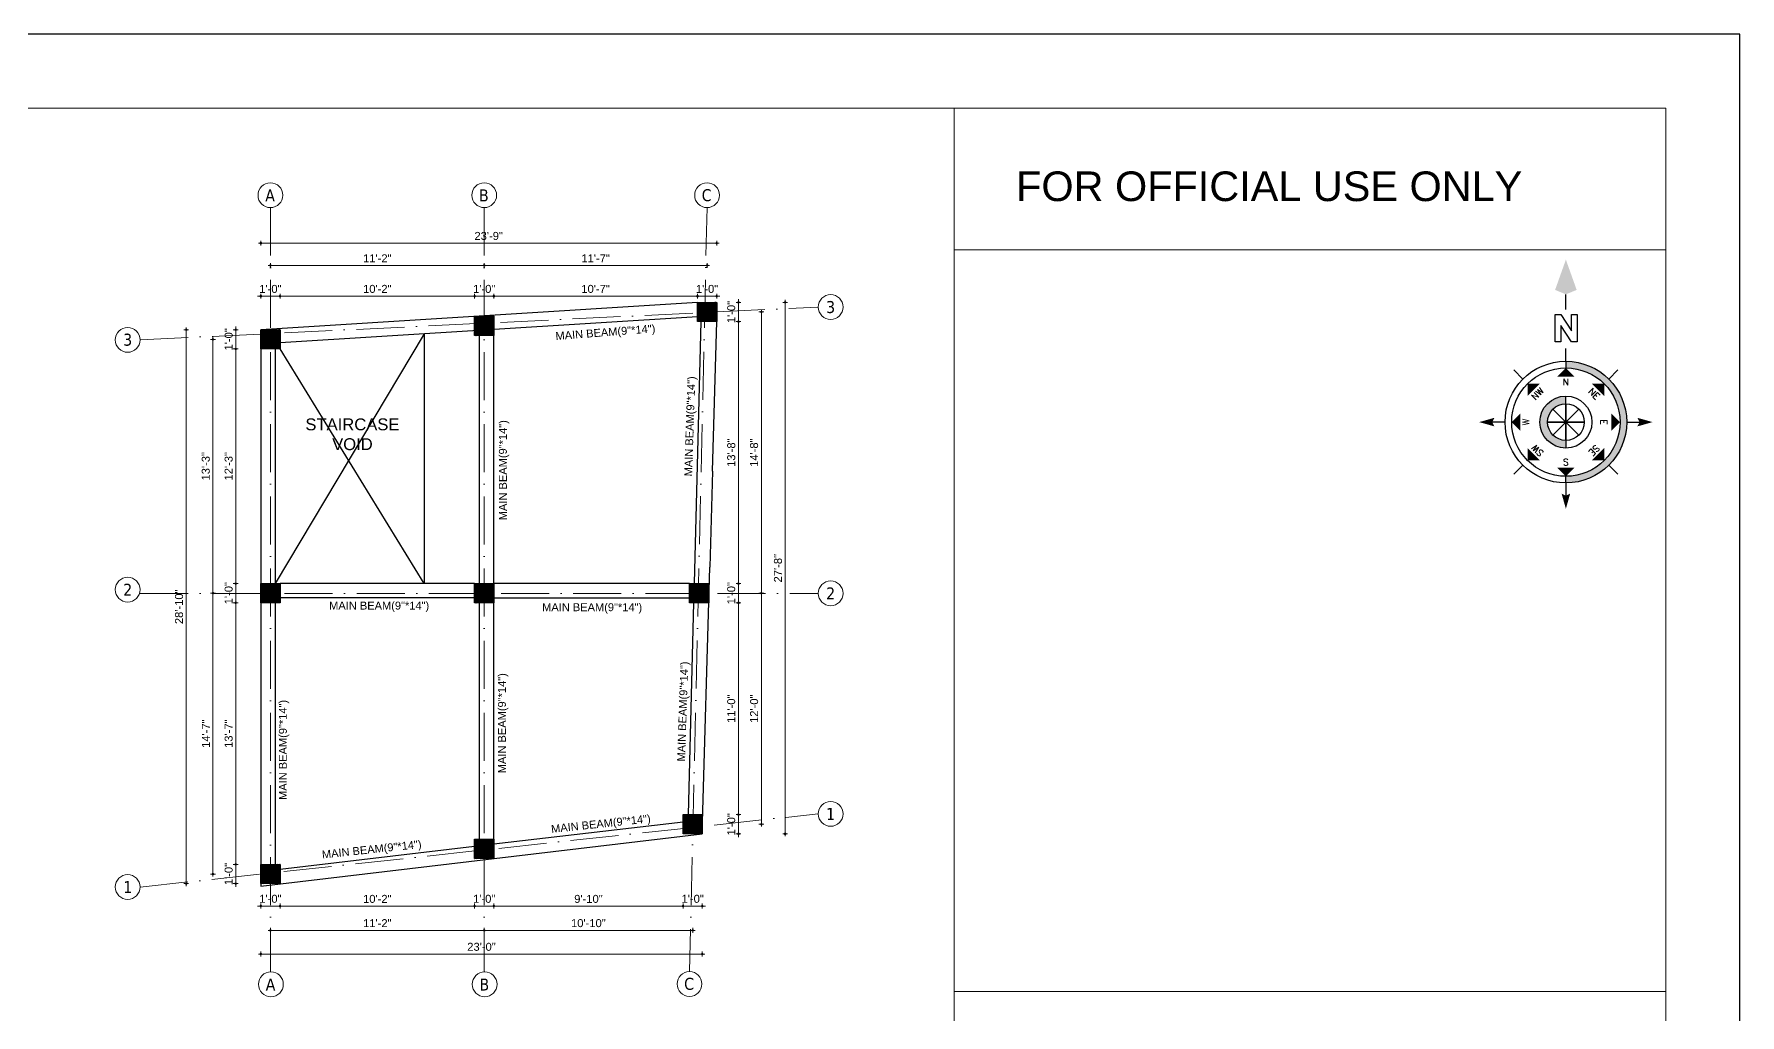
# Model space of a CAD drawing. Header units: inches. Extents: x 10143 to 23587, y -150 to 2442.
# Drawn here: x 12254 to 13320, y 1485 to 2098 of the extents above; entities that cross this region are included whole.
import ezdxf
from ezdxf.enums import TextEntityAlignment as Align

# ---------------------------------------------------------------- set-up
doc = ezdxf.new("R2010")
doc.units = ezdxf.units.IN
doc.header["$LTSCALE"] = 0.5
doc.header["$MEASUREMENT"] = 0
doc.header["$PDMODE"] = 66
doc.linetypes.add('ACAD_ISO10W100', pattern=[18, 12, -3, 0, -3])
for name, color, linetype, lineweight in [('0.13', 2, 'Continuous', 13), ('ELE1', 3, 'Continuous', 9), ('hatch', 9, 'Continuous', 0), ('TEXT', 220, 'Continuous', 9), ('Toilet', 7, 'Continuous', 25)]:
    doc.layers.add(name, color=color, linetype=linetype, lineweight=lineweight)
doc.styles.add('DIM', font='tahoma.ttf')
doc.styles.add('Romans', font='romans.shx')
doc.styles.get("Standard").update_dxf_attribs({"font": 'arial.ttf'})
doc.dimstyles.new('S8', dxfattribs={"dimtxt": 5, "dimasz": 1, "dimexe": 6, "dimexo": 18, "dimgap": 1.9375, "dimtad": 1, "dimdec": 0, "dimzin": 3, "dimdsep": 46, "dimlunit": 4, "dimtxsty": 'Standard', "dimblk": 'dot 2', "dimcen": 12, "dimse1": 1, "dimse2": 1, "dimclrd": 1, "dimclre": 1, "dimclrt": 256, "dimadec": 0, "dimazin": 0, "dimtfac": 0.75, "dimtdec": 0, "dimtix": 1, "dimtmove": 1, "dimatfit": 3, "dimldrblk": 'DOT', "dimfxl": 1, "dimtolj": 1, "dimtzin": 0, "dimlwd": 9, "dimlwe": 9, "dimarcsym": 0})
pattern_1 = [(135, (12654.73032, -1819.48267), (-0.0883883476, -0.0883883476), [])]

# ---------------------------------------------------------------- blocks, each defined once
blk = doc.blocks.new('dot1')
at = {"layer": 'hatch'}
h = blk.add_hatch(color=256, dxfattribs=at)
edge = h.paths.add_edge_path()
edge.add_arc((0, 0), 1, 0, 360)
for p, q in [((3, 0), (-3, 0)), ((0, 3), (0, -3))]:
    blk.add_line(p, q, dxfattribs=at)
blk.add_circle((0, 0), 1, dxfattribs=at)
blk = doc.blocks.new('dot 2')
at = {"layer": 'hatch', "xscale": 0.5, "yscale": 0.5, "zscale": 0.5}
blk.add_blockref('dot1', (0, 0), dxfattribs=at)
blk = doc.blocks.new('*D1094')
at = {"layer": 'Defpoints', "color": 0, "transparency": 16777216}
for p in [(12407.9, 1933.8), (12395.9, 1912.8), (12407.9, 1912.8)]:
    blk.add_point(p, dxfattribs=at)
at = {"layer": 'Toilet', "color": 1, "lineweight": 9, "transparency": 16777216}
for p, q in [((12394.9, 1933.8), (12393.9, 1933.8)), ((12395.9, 1933.8), (12407.9, 1933.8)), ((12408.9, 1933.8), (12409.9, 1933.8))]:
    blk.add_line(p, q, dxfattribs=at)
blk.add_blockref('dot 2', (12395.9, 1933.8), dxfattribs=at)
at = {"layer": 'Toilet', "color": 1, "lineweight": 9, "transparency": 16777216, "rotation": 180}
blk.add_blockref('dot 2', (12407.9, 1933.8), dxfattribs=at)
at = {"layer": 'Toilet', "transparency": 16777216, "insert": (12401.9, 1938.3), "char_height": 5, "attachment_point": 5}
blk.add_mtext('\\A1;1\'-0"', dxfattribs=at)
blk = doc.blocks.new('_Dot')
at = {"color": 0, "linetype": 'ByBlock', "lineweight": -2}
blk.add_line((-0.5, 0), (-1, 0), dxfattribs=at)
at = {"color": 0, "linetype": 'ByBlock', "const_width": 0.5}
blk.add_lwpolyline([(-0.25, 0, 1), (0.25, 0, 1)], format="xyb", close=True, dxfattribs=at)
blk = doc.blocks.new('*D1095')
at = {"layer": 'Defpoints', "color": 0, "transparency": 16777216}
for p in [(12529.5, 1933.8), (12529.5, 1921.2), (12407.9, 1912.8)]:
    blk.add_point(p, dxfattribs=at)
at = {"layer": 'Toilet', "color": 1, "lineweight": 9, "transparency": 16777216}
blk.add_line((12408.9, 1933.8), (12528.5, 1933.8), dxfattribs=at)
at = {"layer": 'Toilet', "color": 1, "lineweight": 9, "transparency": 16777216, "rotation": 180}
blk.add_blockref('dot 2', (12407.9, 1933.8), dxfattribs=at)
at = {"layer": 'Toilet', "color": 1, "lineweight": 9, "transparency": 16777216}
blk.add_blockref('dot 2', (12529.5, 1933.8), dxfattribs=at)
at = {"layer": 'Toilet', "transparency": 16777216, "insert": (12468.7, 1938.3), "char_height": 5, "attachment_point": 5}
blk.add_mtext('\\A1;10\'-2"', dxfattribs=at)
blk = doc.blocks.new('*D1096')
at = {"layer": 'Defpoints', "color": 0, "transparency": 16777216}
for p in [(12541.5, 1933.8), (12529.5, 1921.2), (12541.5, 1921.2)]:
    blk.add_point(p, dxfattribs=at)
at = {"layer": 'Toilet', "color": 1, "lineweight": 9, "transparency": 16777216}
for p, q in [((12528.5, 1933.8), (12527.5, 1933.8)), ((12529.5, 1933.8), (12541.5, 1933.8)), ((12542.5, 1933.8), (12543.5, 1933.8))]:
    blk.add_line(p, q, dxfattribs=at)
blk.add_blockref('dot 2', (12529.5, 1933.8), dxfattribs=at)
at = {"layer": 'Toilet', "color": 1, "lineweight": 9, "transparency": 16777216, "rotation": 180}
blk.add_blockref('dot 2', (12541.5, 1933.8), dxfattribs=at)
at = {"layer": 'Toilet', "transparency": 16777216, "insert": (12535.5, 1938.3), "char_height": 5, "attachment_point": 5}
blk.add_mtext('\\A1;1\'-0"', dxfattribs=at)
blk = doc.blocks.new('*D1097')
at = {"layer": 'Defpoints', "color": 0, "transparency": 16777216}
for p in [(12668.8, 1933.8), (12668.8, 1929.9), (12541.5, 1921.2)]:
    blk.add_point(p, dxfattribs=at)
at = {"layer": 'Toilet', "color": 1, "lineweight": 9, "transparency": 16777216}
blk.add_line((12542.5, 1933.8), (12667.8, 1933.8), dxfattribs=at)
at = {"layer": 'Toilet', "color": 1, "lineweight": 9, "transparency": 16777216, "rotation": 180}
blk.add_blockref('dot 2', (12541.5, 1933.8), dxfattribs=at)
at = {"layer": 'Toilet', "color": 1, "lineweight": 9, "transparency": 16777216}
blk.add_blockref('dot 2', (12668.8, 1933.8), dxfattribs=at)
at = {"layer": 'Toilet', "transparency": 16777216, "insert": (12605.1, 1938.3), "char_height": 5, "attachment_point": 5}
blk.add_mtext('\\A1;10\'-7"', dxfattribs=at)
blk = doc.blocks.new('*D1098')
at = {"layer": 'Defpoints', "color": 0, "transparency": 16777216}
for p in [(12668.8, 1929.9), (12680.8, 1933.8), (12680.8, 1929.9)]:
    blk.add_point(p, dxfattribs=at)
at = {"layer": 'Toilet', "color": 1, "lineweight": 9, "transparency": 16777216}
for p, q in [((12667.8, 1933.8), (12666.8, 1933.8)), ((12668.8, 1933.8), (12680.8, 1933.8)), ((12681.8, 1933.8), (12682.8, 1933.8))]:
    blk.add_line(p, q, dxfattribs=at)
blk.add_blockref('dot 2', (12668.8, 1933.8), dxfattribs=at)
at = {"layer": 'Toilet', "color": 1, "lineweight": 9, "transparency": 16777216, "rotation": 180}
blk.add_blockref('dot 2', (12680.8, 1933.8), dxfattribs=at)
at = {"layer": 'Toilet', "transparency": 16777216, "insert": (12674.8, 1938.3), "char_height": 5, "attachment_point": 5}
blk.add_mtext('\\A1;1\'-0"', dxfattribs=at)
blk = doc.blocks.new('*D1090')
at = {"layer": 'Defpoints', "color": 0, "transparency": 16777216}
for p in [(12680.8, 1966.9), (12680.8, 1929.9), (12395.9, 1912.8)]:
    blk.add_point(p, dxfattribs=at)
at = {"layer": 'Toilet', "color": 1, "lineweight": 9, "transparency": 16777216}
blk.add_line((12396.9, 1966.9), (12679.8, 1966.9), dxfattribs=at)
at = {"layer": 'Toilet', "color": 1, "lineweight": 9, "transparency": 16777216, "rotation": 180}
blk.add_blockref('dot 2', (12395.9, 1966.9), dxfattribs=at)
at = {"layer": 'Toilet', "color": 1, "lineweight": 9, "transparency": 16777216}
blk.add_blockref('dot 2', (12680.8, 1966.9), dxfattribs=at)
at = {"layer": 'Toilet', "transparency": 16777216, "insert": (12538.3, 1971.4), "char_height": 5, "attachment_point": 5}
blk.add_mtext('\\A1;23\'-9"', dxfattribs=at)
blk = doc.blocks.new('*D1101')
at = {"layer": 'Defpoints', "color": 0, "transparency": 16777216}
for p in [(12395.9, 1566.7), (12407.9, 1566.7), (12407.9, 1552.7)]:
    blk.add_point(p, dxfattribs=at)
at = {"layer": 'Toilet', "color": 1, "lineweight": 9, "transparency": 16777216}
for p, q in [((12394.9, 1552.7), (12393.9, 1552.7)), ((12395.9, 1552.7), (12407.9, 1552.7)), ((12408.9, 1552.7), (12409.9, 1552.7))]:
    blk.add_line(p, q, dxfattribs=at)
blk.add_blockref('dot 2', (12395.9, 1552.7), dxfattribs=at)
at = {"layer": 'Toilet', "color": 1, "lineweight": 9, "transparency": 16777216, "rotation": 180}
blk.add_blockref('dot 2', (12407.9, 1552.7), dxfattribs=at)
at = {"layer": 'Toilet', "transparency": 16777216, "insert": (12401.9, 1557.2), "char_height": 5, "attachment_point": 5}
blk.add_mtext('\\A1;1\'-0"', dxfattribs=at)
blk = doc.blocks.new('*D1103')
at = {"layer": 'Defpoints', "color": 0, "transparency": 16777216}
for p in [(12529.5, 1582.4), (12541.5, 1582.4), (12541.5, 1552.7)]:
    blk.add_point(p, dxfattribs=at)
at = {"layer": 'Toilet', "color": 1, "lineweight": 9, "transparency": 16777216}
for p, q in [((12528.5, 1552.7), (12527.5, 1552.7)), ((12529.5, 1552.7), (12541.5, 1552.7)), ((12542.5, 1552.7), (12543.5, 1552.7))]:
    blk.add_line(p, q, dxfattribs=at)
blk.add_blockref('dot 2', (12529.5, 1552.7), dxfattribs=at)
at = {"layer": 'Toilet', "color": 1, "lineweight": 9, "transparency": 16777216, "rotation": 180}
blk.add_blockref('dot 2', (12541.5, 1552.7), dxfattribs=at)
at = {"layer": 'Toilet', "transparency": 16777216, "insert": (12535.5, 1557.2), "char_height": 5, "attachment_point": 5}
blk.add_mtext('\\A1;1\'-0"', dxfattribs=at)
blk = doc.blocks.new('*D1105')
at = {"layer": 'Defpoints', "color": 0, "transparency": 16777216}
for p in [(12659.8, 1597.8), (12671.8, 1597.8), (12671.8, 1552.7)]:
    blk.add_point(p, dxfattribs=at)
at = {"layer": 'Toilet', "color": 1, "lineweight": 9, "transparency": 16777216}
for p, q in [((12658.8, 1552.7), (12657.8, 1552.7)), ((12659.8, 1552.7), (12671.8, 1552.7)), ((12672.8, 1552.7), (12673.8, 1552.7))]:
    blk.add_line(p, q, dxfattribs=at)
blk.add_blockref('dot 2', (12659.8, 1552.7), dxfattribs=at)
at = {"layer": 'Toilet', "color": 1, "lineweight": 9, "transparency": 16777216, "rotation": 180}
blk.add_blockref('dot 2', (12671.8, 1552.7), dxfattribs=at)
at = {"layer": 'Toilet', "transparency": 16777216, "insert": (12665.8, 1557.2), "char_height": 5, "attachment_point": 5}
blk.add_mtext('\\A1;1\'-0"', dxfattribs=at)
blk = doc.blocks.new('*D1106')
at = {"layer": 'Defpoints', "color": 0, "transparency": 16777216}
for p in [(12535.5, 1582.4), (12401.9, 1566.7), (12535.5, 1537.5)]:
    blk.add_point(p, dxfattribs=at)
at = {"layer": 'Toilet', "color": 1, "lineweight": 9, "transparency": 16777216}
blk.add_line((12402.9, 1537.5), (12534.5, 1537.5), dxfattribs=at)
at = {"layer": 'Toilet', "color": 1, "lineweight": 9, "transparency": 16777216, "rotation": 180}
blk.add_blockref('dot 2', (12401.9, 1537.5), dxfattribs=at)
at = {"layer": 'Toilet', "color": 1, "lineweight": 9, "transparency": 16777216}
blk.add_blockref('dot 2', (12535.5, 1537.5), dxfattribs=at)
at = {"layer": 'Toilet', "transparency": 16777216, "insert": (12468.7, 1542), "char_height": 5, "attachment_point": 5}
blk.add_mtext('\\A1;11\'-2"', dxfattribs=at)
blk = doc.blocks.new('*D1107')
at = {"layer": 'Defpoints', "color": 0, "transparency": 16777216}
for p in [(12665.8, 1597.8), (12535.5, 1582.4), (12665.8, 1537.5)]:
    blk.add_point(p, dxfattribs=at)
at = {"layer": 'Toilet', "color": 1, "lineweight": 9, "transparency": 16777216}
blk.add_line((12536.5, 1537.5), (12664.8, 1537.5), dxfattribs=at)
at = {"layer": 'Toilet', "color": 1, "lineweight": 9, "transparency": 16777216, "rotation": 180}
blk.add_blockref('dot 2', (12535.5, 1537.5), dxfattribs=at)
at = {"layer": 'Toilet', "color": 1, "lineweight": 9, "transparency": 16777216}
blk.add_blockref('dot 2', (12665.8, 1537.5), dxfattribs=at)
at = {"layer": 'Toilet', "transparency": 16777216, "insert": (12600.6, 1542), "char_height": 5, "attachment_point": 5}
blk.add_mtext('\\A1;10\'-10"', dxfattribs=at)
blk = doc.blocks.new('*D1091')
at = {"layer": 'Defpoints', "color": 0, "transparency": 16777216}
for p in [(12671.8, 1597.8), (12395.9, 1566.7), (12671.8, 1522.7)]:
    blk.add_point(p, dxfattribs=at)
at = {"layer": 'Toilet', "color": 1, "lineweight": 9, "transparency": 16777216}
blk.add_line((12396.9, 1522.7), (12670.8, 1522.7), dxfattribs=at)
at = {"layer": 'Toilet', "color": 1, "lineweight": 9, "transparency": 16777216, "rotation": 180}
blk.add_blockref('dot 2', (12395.9, 1522.7), dxfattribs=at)
at = {"layer": 'Toilet', "color": 1, "lineweight": 9, "transparency": 16777216}
blk.add_blockref('dot 2', (12671.8, 1522.7), dxfattribs=at)
at = {"layer": 'Toilet', "transparency": 16777216, "insert": (12533.8, 1527.2), "char_height": 5, "attachment_point": 5}
blk.add_mtext('\\A1;23\'-0"', dxfattribs=at)
blk = doc.blocks.new('*D1108')
at = {"layer": 'Defpoints', "color": 0, "transparency": 16777216}
for p in [(12671.8, 1609.8), (12694.4, 1609.8), (12671.8, 1597.8)]:
    blk.add_point(p, dxfattribs=at)
at = {"layer": 'Toilet', "color": 1, "lineweight": 9, "transparency": 16777216}
for p, q in [((12694.4, 1610.8), (12694.4, 1611.8)), ((12694.4, 1597.8), (12694.4, 1609.8)), ((12694.4, 1596.8), (12694.4, 1595.8))]:
    blk.add_line(p, q, dxfattribs=at)
for p, rotation in [((12694.4, 1609.8), 270), ((12694.4, 1597.8), 90)]:
    blk.add_blockref('dot 2', p, dxfattribs=dict(at, rotation=rotation))
at = {"layer": 'Toilet', "transparency": 16777216, "insert": (12689.9, 1603.8), "char_height": 5, "attachment_point": 5, "rotation": 90}
blk.add_mtext('\\A1;1\'-0"', dxfattribs=at)
blk = doc.blocks.new('*D1109')
at = {"layer": 'Defpoints', "color": 0, "transparency": 16777216}
for p in [(12675.8, 1742.2), (12694.4, 1742.2), (12671.8, 1609.8)]:
    blk.add_point(p, dxfattribs=at)
at = {"layer": 'Toilet', "color": 1, "lineweight": 9, "transparency": 16777216}
blk.add_line((12694.4, 1610.8), (12694.4, 1741.2), dxfattribs=at)
for p, rotation in [((12694.4, 1742.2), 90), ((12694.4, 1609.8), 270)]:
    blk.add_blockref('dot 2', p, dxfattribs=dict(at, rotation=rotation))
at = {"layer": 'Toilet', "transparency": 16777216, "insert": (12689.9, 1676), "char_height": 5, "attachment_point": 5, "rotation": 90}
blk.add_mtext('\\A1;11\'-0"', dxfattribs=at)
blk = doc.blocks.new('*D1110')
at = {"layer": 'Defpoints', "color": 0, "transparency": 16777216}
for p in [(12675.8, 1754.2), (12694.4, 1754.2), (12675.8, 1742.2)]:
    blk.add_point(p, dxfattribs=at)
at = {"layer": 'Toilet', "color": 1, "lineweight": 9, "transparency": 16777216}
for p, q in [((12694.4, 1755.2), (12694.4, 1756.2)), ((12694.4, 1742.2), (12694.4, 1754.2)), ((12694.4, 1741.2), (12694.4, 1740.2))]:
    blk.add_line(p, q, dxfattribs=at)
for p, rotation in [((12694.4, 1754.2), 270), ((12694.4, 1742.2), 90)]:
    blk.add_blockref('dot 2', p, dxfattribs=dict(at, rotation=rotation))
at = {"layer": 'Toilet', "transparency": 16777216, "insert": (12689.9, 1748.2), "char_height": 5, "attachment_point": 5, "rotation": 90}
blk.add_mtext('\\A1;1\'-0"', dxfattribs=at)
blk = doc.blocks.new('*D1111')
at = {"layer": 'Defpoints', "color": 0, "transparency": 16777216}
for p in [(12680.8, 1917.9), (12694.4, 1917.9), (12675.8, 1754.2)]:
    blk.add_point(p, dxfattribs=at)
at = {"layer": 'Toilet', "color": 1, "lineweight": 9, "transparency": 16777216}
blk.add_line((12694.4, 1755.2), (12694.4, 1916.9), dxfattribs=at)
for p, rotation in [((12694.4, 1917.9), 90), ((12694.4, 1754.2), 270)]:
    blk.add_blockref('dot 2', p, dxfattribs=dict(at, rotation=rotation))
at = {"layer": 'Toilet', "transparency": 16777216, "insert": (12689.9, 1836), "char_height": 5, "attachment_point": 5, "rotation": 90}
blk.add_mtext('\\A1;13\'-8"', dxfattribs=at)
blk = doc.blocks.new('*D1112')
at = {"layer": 'Defpoints', "color": 0, "transparency": 16777216}
for p in [(12680.8, 1929.9), (12694.4, 1929.9), (12680.8, 1917.9)]:
    blk.add_point(p, dxfattribs=at)
at = {"layer": 'Toilet', "color": 1, "lineweight": 9, "transparency": 16777216}
for p, q in [((12694.4, 1930.9), (12694.4, 1931.9)), ((12694.4, 1917.9), (12694.4, 1929.9)), ((12694.4, 1916.9), (12694.4, 1915.9))]:
    blk.add_line(p, q, dxfattribs=at)
for p, rotation in [((12694.4, 1929.9), 270), ((12694.4, 1917.9), 90)]:
    blk.add_blockref('dot 2', p, dxfattribs=dict(at, rotation=rotation))
at = {"layer": 'Toilet', "transparency": 16777216, "insert": (12689.9, 1923.9), "char_height": 5, "attachment_point": 5, "rotation": 90}
blk.add_mtext('\\A1;1\'-0"', dxfattribs=at)
blk = doc.blocks.new('*D1113')
at = {"layer": 'Defpoints', "color": 0, "transparency": 16777216}
for p in [(12680.8, 1923.9), (12675.8, 1748.2), (12708.7, 1748.2)]:
    blk.add_point(p, dxfattribs=at)
at = {"layer": 'Toilet', "color": 1, "lineweight": 9, "transparency": 16777216}
blk.add_line((12708.7, 1922.9), (12708.7, 1749.2), dxfattribs=at)
for p, rotation in [((12708.7, 1923.9), 90), ((12708.7, 1748.2), 270)]:
    blk.add_blockref('dot 2', p, dxfattribs=dict(at, rotation=rotation))
at = {"layer": 'Toilet', "transparency": 16777216, "insert": (12704.2, 1836), "char_height": 5, "attachment_point": 5, "rotation": 90}
blk.add_mtext('\\A1;14\'-8"', dxfattribs=at)
blk = doc.blocks.new('*D1114')
at = {"layer": 'Defpoints', "color": 0, "transparency": 16777216}
for p in [(12675.8, 1748.2), (12671.8, 1603.8), (12708.7, 1603.8)]:
    blk.add_point(p, dxfattribs=at)
at = {"layer": 'Toilet', "color": 1, "lineweight": 9, "transparency": 16777216}
blk.add_line((12708.7, 1747.2), (12708.7, 1604.8), dxfattribs=at)
for p, rotation in [((12708.7, 1748.2), 90), ((12708.7, 1603.8), 270)]:
    blk.add_blockref('dot 2', p, dxfattribs=dict(at, rotation=rotation))
at = {"layer": 'Toilet', "transparency": 16777216, "insert": (12704.2, 1676), "char_height": 5, "attachment_point": 5, "rotation": 90}
blk.add_mtext('\\A1;12\'-0"', dxfattribs=at)
blk = doc.blocks.new('*D1092')
at = {"layer": 'Defpoints', "color": 0, "transparency": 16777216}
for p in [(12680.8, 1929.9), (12723.6, 1929.9), (12671.8, 1597.8)]:
    blk.add_point(p, dxfattribs=at)
at = {"layer": 'Toilet', "color": 1, "lineweight": 9, "transparency": 16777216}
blk.add_line((12723.6, 1598.8), (12723.6, 1928.9), dxfattribs=at)
for p, rotation in [((12723.6, 1929.9), 90), ((12723.6, 1597.8), 270)]:
    blk.add_blockref('dot 2', p, dxfattribs=dict(at, rotation=rotation))
at = {"layer": 'Toilet', "transparency": 16777216, "insert": (12719.1, 1763.8), "char_height": 5, "attachment_point": 5, "rotation": 90}
blk.add_mtext('\\A1;27\'-8"', dxfattribs=at)
blk = doc.blocks.new('*D1115')
at = {"layer": 'Defpoints', "color": 0, "transparency": 16777216}
for p in [(12395.9, 1912.8), (12380.2, 1900.8), (12395.9, 1900.8)]:
    blk.add_point(p, dxfattribs=at)
at = {"layer": 'Toilet', "color": 1, "lineweight": 9, "transparency": 16777216}
for p, q in [((12380.2, 1913.8), (12380.2, 1914.8)), ((12380.2, 1912.8), (12380.2, 1900.8)), ((12380.2, 1899.8), (12380.2, 1898.8))]:
    blk.add_line(p, q, dxfattribs=at)
for p, rotation in [((12380.2, 1912.8), 270), ((12380.2, 1900.8), 90)]:
    blk.add_blockref('dot 2', p, dxfattribs=dict(at, rotation=rotation))
at = {"layer": 'Toilet', "transparency": 16777216, "insert": (12375.8, 1906.8), "char_height": 5, "attachment_point": 5, "rotation": 90}
blk.add_mtext('\\A1;1\'-0"', dxfattribs=at)
blk = doc.blocks.new('*D1116')
at = {"layer": 'Defpoints', "color": 0, "transparency": 16777216}
for p in [(12395.9, 1900.8), (12380.2, 1754.2), (12395.9, 1754.2)]:
    blk.add_point(p, dxfattribs=at)
at = {"layer": 'Toilet', "color": 1, "lineweight": 9, "transparency": 16777216}
blk.add_line((12380.2, 1899.8), (12380.2, 1755.2), dxfattribs=at)
for p, rotation in [((12380.2, 1900.8), 90), ((12380.2, 1754.2), 270)]:
    blk.add_blockref('dot 2', p, dxfattribs=dict(at, rotation=rotation))
at = {"layer": 'Toilet', "transparency": 16777216, "insert": (12375.8, 1827.5), "char_height": 5, "attachment_point": 5, "rotation": 90}
blk.add_mtext('\\A1;12\'-3"', dxfattribs=at)
blk = doc.blocks.new('*D1117')
at = {"layer": 'Defpoints', "color": 0, "transparency": 16777216}
for p in [(12395.9, 1754.2), (12380.2, 1742.2), (12395.9, 1742.2)]:
    blk.add_point(p, dxfattribs=at)
at = {"layer": 'Toilet', "color": 1, "lineweight": 9, "transparency": 16777216}
for p, q in [((12380.2, 1755.2), (12380.2, 1756.2)), ((12380.2, 1754.2), (12380.2, 1742.2)), ((12380.2, 1741.2), (12380.2, 1740.2))]:
    blk.add_line(p, q, dxfattribs=at)
for p, rotation in [((12380.2, 1754.2), 270), ((12380.2, 1742.2), 90)]:
    blk.add_blockref('dot 2', p, dxfattribs=dict(at, rotation=rotation))
at = {"layer": 'Toilet', "transparency": 16777216, "insert": (12375.8, 1748.2), "char_height": 5, "attachment_point": 5, "rotation": 90}
blk.add_mtext('\\A1;1\'-0"', dxfattribs=at)
blk = doc.blocks.new('*D1118')
at = {"layer": 'Defpoints', "color": 0, "transparency": 16777216}
for p in [(12395.9, 1742.2), (12380.2, 1578.7), (12395.9, 1578.7)]:
    blk.add_point(p, dxfattribs=at)
at = {"layer": 'Toilet', "color": 1, "lineweight": 9, "transparency": 16777216}
blk.add_line((12380.2, 1741.2), (12380.2, 1579.7), dxfattribs=at)
for p, rotation in [((12380.2, 1742.2), 90), ((12380.2, 1578.7), 270)]:
    blk.add_blockref('dot 2', p, dxfattribs=dict(at, rotation=rotation))
at = {"layer": 'Toilet', "transparency": 16777216, "insert": (12375.8, 1660.4), "char_height": 5, "attachment_point": 5, "rotation": 90}
blk.add_mtext('\\A1;13\'-7"', dxfattribs=at)
blk = doc.blocks.new('*D1119')
at = {"layer": 'Defpoints', "color": 0, "transparency": 16777216}
for p in [(12395.9, 1578.7), (12380.2, 1566.7), (12395.9, 1566.7)]:
    blk.add_point(p, dxfattribs=at)
at = {"layer": 'Toilet', "color": 1, "lineweight": 9, "transparency": 16777216}
for p, q in [((12380.2, 1579.7), (12380.2, 1580.7)), ((12380.2, 1578.7), (12380.2, 1566.7)), ((12380.2, 1565.7), (12380.2, 1564.7))]:
    blk.add_line(p, q, dxfattribs=at)
for p, rotation in [((12380.2, 1578.7), 270), ((12380.2, 1566.7), 90)]:
    blk.add_blockref('dot 2', p, dxfattribs=dict(at, rotation=rotation))
at = {"layer": 'Toilet', "transparency": 16777216, "insert": (12375.8, 1572.7), "char_height": 5, "attachment_point": 5, "rotation": 90}
blk.add_mtext('\\A1;1\'-0"', dxfattribs=at)
blk = doc.blocks.new('*D1120')
at = {"layer": 'Defpoints', "color": 0, "transparency": 16777216}
for p in [(12395.9, 1906.8), (12366, 1748.2), (12395.9, 1748.2)]:
    blk.add_point(p, dxfattribs=at)
at = {"layer": 'Toilet', "color": 1, "lineweight": 9, "transparency": 16777216}
blk.add_line((12366, 1905.8), (12366, 1749.2), dxfattribs=at)
for p, rotation in [((12366, 1906.8), 90), ((12366, 1748.2), 270)]:
    blk.add_blockref('dot 2', p, dxfattribs=dict(at, rotation=rotation))
at = {"layer": 'Toilet', "transparency": 16777216, "insert": (12361.5, 1827.5), "char_height": 5, "attachment_point": 5, "rotation": 90}
blk.add_mtext('\\A1;13\'-3"', dxfattribs=at)
blk = doc.blocks.new('*D1093')
at = {"layer": 'Defpoints', "color": 0, "transparency": 16777216}
for p in [(12395.9, 1748.2), (12366, 1572.7), (12395.9, 1572.7)]:
    blk.add_point(p, dxfattribs=at)
at = {"layer": 'Toilet', "color": 1, "lineweight": 9, "transparency": 16777216}
blk.add_line((12366, 1747.2), (12366, 1573.7), dxfattribs=at)
for p, rotation in [((12366, 1748.2), 90), ((12366, 1572.7), 270)]:
    blk.add_blockref('dot 2', p, dxfattribs=dict(at, rotation=rotation))
at = {"layer": 'Toilet', "transparency": 16777216, "insert": (12361.6, 1660.4), "char_height": 5, "attachment_point": 5, "rotation": 90}
blk.add_mtext('\\A1;14\'-7"', dxfattribs=at)
blk = doc.blocks.new('*D1089')
at = {"layer": 'Defpoints', "color": 0, "transparency": 16777216}
for p in [(12349.3, 1912.8), (12395.9, 1912.8), (12395.9, 1566.7)]:
    blk.add_point(p, dxfattribs=at)
at = {"layer": 'Toilet', "color": 1, "lineweight": 9, "transparency": 16777216}
blk.add_line((12349.3, 1567.7), (12349.3, 1911.8), dxfattribs=at)
for p, rotation in [((12349.3, 1912.8), 90), ((12349.3, 1566.7), 270)]:
    blk.add_blockref('dot 2', p, dxfattribs=dict(at, rotation=rotation))
at = {"layer": 'Toilet', "transparency": 16777216, "insert": (12344.8, 1739.7), "char_height": 5, "attachment_point": 5, "rotation": 90}
blk.add_mtext('\\A1;28\'-10"', dxfattribs=at)
blk = doc.blocks.new('Anno_North_J_Metric')
h = blk.add_hatch(color=0)
h.paths.add_polyline_path([(-4.17, 0), (-4.68, 0, 1), (4.68, 0), (4.17, 0, -1)])
h.paths.add_polyline_path([(1.41, 0), (2, 0, 1), (-2, 0), (-1.41, 0, -1)])
at = {"color": 0}
for p, q in [((0, 4.68), (0, 5.67)), ((-3.31, 3.31), (-4.01, 4.01)), ((3.31, 3.31), (4.01, 4.01)), ((0, -1.41), (0, 1.41)), ((0, 1.41), (0, -1.41)), ((-4.68, 0), (-5.67, 0)), ((-4.68, 0), (-4.17, 0)), ((-1.41, 0), (-2, 0)), ((1.41, 0), (-1.41, 0)), ((-1.41, 0), (1.41, 0)), ((1, 1), (-1, -1)), ((1, -1), (-1, 1)), ((-1, -1), (1, 1)), ((-1, 1), (1, -1)), ((1.41, 0), (2, 0)), ((4.68, 0), (4.17, 0)), ((4.68, 0), (5.67, 0)), ((8.67, 0), (9.83, 0)), ((-3.31, -3.31), (-4.01, -4.01)), ((3.31, -3.31), (4.01, -4.01)), ((0, -4.68), (0, -5.67))]:
    blk.add_line(p, q, dxfattribs=at)
at = {"color": 0, "linetype": 'ByBlock'}
for p, q in [((6.17, 0.82), (8.27, 0.82)), ((6.17, 0.4), (6.17, 0.82)), ((6.17, -0.44), (7.43, 0.4)), ((7.43, 0.4), (6.17, 0.4)), ((8.27, 0.4), (7.01, -0.44)), ((8.27, 0.82), (8.27, 0.4)), ((6.17, -0.86), (6.17, -0.44)), ((8.27, -0.86), (6.17, -0.86)), ((7.01, -0.44), (8.27, -0.44)), ((8.27, -0.44), (8.27, -0.86))]:
    blk.add_line(p, q, dxfattribs=at)
at = {"color": 0}
for radius in [4.68, 4.17, 2, 1.41]:
    blk.add_circle((0, 0), radius, dxfattribs=at)
for points in [[(-0.33, 5.5), (0, 5.67), (0, 6.67)], [(0, 6.67), (0.33, 5.5), (0, 5.67)], [(0, 4.17), (0.67, 3.5), (-0.67, 3.5)], [(-2.95, 2.95), (-2, 2.95), (-2.95, 2)], [(2.95, 2.95), (2.95, 2), (2, 2.95)], [(-6.67, 0), (-5.5, 0.33), (-5.67, 0)], [(-5.5, -0.33), (-5.67, 0), (-6.67, 0)], [(-4.17, 0), (-3.5, 0.67), (-3.5, -0.67)], [(4.17, 0), (3.5, -0.67), (3.5, 0.67)], [(12.5, 0), (10.17, 0.83), (9.83, 0)], [(9.83, 0), (10.17, -0.83), (12.5, 0)], [(-2.95, -2.95), (-2.95, -2), (-2, -2.95)], [(2.95, -2.95), (2, -2.95), (2.95, -2)], [(0, -4.17), (-0.67, -3.5), (0.67, -3.5)], [(0, -6.67), (-0.33, -5.5), (0, -5.67)], [(0.33, -5.5), (0, -5.67), (0, -6.67)]]:
    blk.add_solid(points, dxfattribs=at)
at = {"color": 0, "style": 'Romans'}
for s, rotation, p in [('SW', 45, (-2, 2)), ('NW', 315, (2, 2)), ('S', 270, (-3.33, 0)), ('N', 270, (2.83, 0)), ('SE', 135, (-2, -2)), ('NE', 225, (2, -2)), ('E', 180, (0, -2.67))]:
    blk.add_text(s, height=0.5, rotation=rotation, dxfattribs=at).set_placement(p, align=Align.CENTER)
blk.add_text('W', height=0.5, dxfattribs=at).set_placement((0, 2.83), align=Align.CENTER)

msp = doc.modelspace()

# ---------------------------------------------------------------- hatches: boundary and pattern name
at = {"layer": 'Toilet'}
h = msp.add_hatch(dxfattribs=at)
h.set_pattern_fill('ANSI31', color=256, angle=90)
h.set_pattern_definition(pattern_1)
h.paths.add_polyline_path([(12680.8, 1929.9), (12668.8, 1929.9), (12668.8, 1929.9), (12668.8, 1917.9), (12680.8, 1917.9)])
h = msp.add_hatch(dxfattribs=at)
h.set_pattern_fill('ANSI31', color=256, angle=90)
h.set_pattern_definition(pattern_1)
h.paths.add_polyline_path([(12407.9, 1566.7), (12407.9, 1578.7), (12395.9, 1578.7), (12395.9, 1566.7)])
h.paths.add_polyline_path([(12395.9, 1742.2), (12407.9, 1742.2), (12407.9, 1754.2), (12395.9, 1754.2)])
h.paths.add_polyline_path([(12407.9, 1900.8), (12407.9, 1912.8), (12395.9, 1912.8), (12395.9, 1900.8)])
h.paths.add_polyline_path([(12541.5, 1909.2), (12541.5, 1921.2), (12529.5, 1921.2), (12529.5, 1909.2)])
h.paths.add_polyline_path([(12663.8, 1754.2), (12663.8, 1742.2), (12675.8, 1742.2), (12675.8, 1754.2)])
h.paths.add_polyline_path([(12659.8, 1597.8), (12671.8, 1597.8), (12671.8, 1609.8), (12659.8, 1609.8)])
h.paths.add_polyline_path([(12541.5, 1594.4), (12529.5, 1594.4), (12529.5, 1582.4), (12541.5, 1582.4)])
h.paths.add_polyline_path([(12541.5, 1742.2), (12541.5, 1754.2), (12529.5, 1754.2), (12529.5, 1742.2)])

# ---------------------------------------------------------------- linework, layer by layer
at = {"layer": '0.13', "color": 0, "ltscale": 0.5}
for p, q in [((12529.5, 1754.2), (12529.5, 1750.2)), ((12541.5, 1754.2), (12541.5, 1750.2))]:
    msp.add_line(p, q, dxfattribs=at)
at = {"layer": 'Defpoints'}
msp.add_lwpolyline([(13320.2, 2097.5), (10142.6, 2097.5), (10142.6, -150.4), (13320.2, -150.4)], close=True, dxfattribs=at)
at = {"layer": 'ELE1'}
for p, q in [((12829.3, -104.1), (12829.3, 2051.2)), ((13273.9, 1962.7), (12829.3, 1962.7)), ((13273.9, 1499.2), (12829.3, 1499.2))]:
    msp.add_line(p, q, dxfattribs=at)
msp.add_lwpolyline([(10189, 2051.2), (13273.9, 2051.2), (13273.9, -104.1), (10189, -104.1)], close=True, dxfattribs=at)
at = {"layer": 'TEXT', "linetype": 'ACAD_ISO10W100', "ltscale": 5}
for p, q in [((12401.9, 1989.1), (12401.9, 1511.7)), ((12535.5, 1989.1), (12535.5, 1511.7)), ((12674.8, 1989.1), (12663.8, 1511.7)), ((12320.5, 1906.5), (12744.2, 1927)), ((12320.5, 1748.1), (12744.2, 1748.1)), ((12320.5, 1564.5), (12744.2, 1610.3))]:
    msp.add_line(p, q, dxfattribs=at)
at = {"layer": 'TEXT', "ltscale": 0.5}
for centre in [(12401.9, 1996.9), (12535.5, 1996.9), (12674.8, 1996.9), (12752, 1927), (12312.7, 1906.5), (12312.7, 1750.4), (12752, 1748.1), (12752, 1610.3), (12312.7, 1564.6), (12402.2, 1503.8), (12535.8, 1503.8), (12663.8, 1504)]:
    msp.add_circle(centre, 7.76, dxfattribs=at)
at = {"layer": 'Toilet'}
for p, q in [((12668.8, 1929.9), (12395.9, 1912.8)), ((12668.8, 1920.9), (12407.9, 1904.6)), ((12395.9, 1912.8), (12395.9, 1754.2)), ((12404.9, 1912.8), (12404.9, 1578.7)), ((12497.9, 1910.2), (12404.9, 1754.2)), ((12497.9, 1910.2), (12497.9, 1754.2)), ((12532.5, 1594.4), (12532.5, 1912.4)), ((12541.5, 1591.3), (12541.5, 1912.9)), ((12666.9, 1754.4), (12671.1, 1917.9)), ((12678.1, 1824.4), (12680.8, 1917.9)), ((12497.9, 1754.2), (12407.9, 1900.8)), ((12678.1, 1824.4), (12676.5, 1764.4)), ((12671.8, 1597.8), (12676.5, 1764.4)), ((12395.9, 1754.2), (12407.9, 1754.2)), ((12395.9, 1742.2), (12395.9, 1754.2)), ((12395.9, 1754.2), (12395.9, 1565.2)), ((12407.9, 1754.2), (12407.9, 1742.2)), ((12529.5, 1754.2), (12407.9, 1754.2)), ((12493.5, 1754.2), (12407.9, 1754.2)), ((12663.8, 1754.2), (12541.5, 1754.2)), ((12407.9, 1742.2), (12395.9, 1742.2)), ((12529.5, 1745.2), (12407.9, 1745.2)), ((12541.5, 1745.2), (12663.8, 1745.2)), ((12663.1, 1609.8), (12666.6, 1742.2)), ((12541.5, 1591.5), (12659.8, 1605.4)), ((12395.9, 1565.2), (12671.8, 1597.8)), ((12407.9, 1575.7), (12529.5, 1590.1))]:
    msp.add_line(p, q, dxfattribs=at)
for points in [[(12668.8, 1917.9), (12668.8, 1929.9), (12680.8, 1929.9), (12680.8, 1917.9)], [(12668.8, 1929.9), (12680.8, 1929.9), (12680.8, 1917.9), (12668.8, 1917.9)], [(12529.5, 1909.2), (12529.5, 1921.2), (12541.5, 1921.2), (12541.5, 1909.2)], [(12529.5, 1921.2), (12541.5, 1921.2), (12541.5, 1909.2), (12529.5, 1909.2)], [(12395.9, 1900.8), (12395.9, 1912.8), (12407.9, 1912.8), (12407.9, 1900.8)], [(12395.9, 1742.2), (12395.9, 1754.2), (12407.9, 1754.2), (12407.9, 1742.2)], [(12529.5, 1742.2), (12529.5, 1754.2), (12541.5, 1754.2), (12541.5, 1742.2)], [(12529.5, 1754.2), (12541.5, 1754.2), (12541.5, 1742.2), (12529.5, 1742.2)], [(12663.8, 1742.2), (12663.8, 1754.2), (12675.8, 1754.2), (12675.8, 1742.2)], [(12663.8, 1754.2), (12675.8, 1754.2), (12675.8, 1742.2), (12663.8, 1742.2)], [(12659.8, 1597.8), (12659.8, 1609.8), (12671.8, 1609.8), (12671.8, 1597.8)], [(12659.8, 1609.8), (12671.8, 1609.8), (12671.8, 1597.8), (12659.8, 1597.8)], [(12529.5, 1582.4), (12529.5, 1594.4), (12541.5, 1594.4), (12541.5, 1582.4)], [(12529.5, 1594.4), (12541.5, 1594.4), (12541.5, 1582.4), (12529.5, 1582.4)], [(12395.9, 1566.7), (12395.9, 1578.7), (12407.9, 1578.7), (12407.9, 1566.7)], [(12395.9, 1578.7), (12407.9, 1578.7), (12407.9, 1566.7), (12395.9, 1566.7)]]:
    msp.add_lwpolyline(points, close=True, dxfattribs=at)

# ---------------------------------------------------------------- block references
at = {"color": 0, "lineweight": 20, "ltscale": 0.5, "xscale": 8.12160000007134, "yscale": 8.12160000007134, "zscale": 8.12159999999858, "rotation": 90}
msp.add_blockref('Anno_North_J_Metric', (13211.5, 1855.1), dxfattribs=at)

# ---------------------------------------------------------------- texts
at = {"layer": 'TEXT'}
msp.add_text('FOR OFFICIAL USE ONLY', height=18.527, dxfattribs=at).set_placement((12867.9, 1993.2))
at = {"layer": 'TEXT', "ltscale": 0.5, "char_height": 7.5, "width": 853.308, "attachment_point": 9, "style": 'DIM'}
for s, insert in [('A', (12404.7, 1993)), ('B', (12538.3, 1993)), ('C', (12677.6, 1993)), ('3', (12754.8, 1923.1)), ('3', (12315.5, 1902.7)), ('2', (12315.5, 1746.6)), ('2', (12754.8, 1744.3)), ('1', (12754.8, 1606.5)), ('1', (12315.6, 1560.8)), ('A', (12405, 1499.9)), ('B', (12538.6, 1499.9)), ('C', (12666.6, 1500.2))]:
    msp.add_mtext(s, dxfattribs=dict(at, insert=insert))
at = {"layer": 'TEXT', "color": 2, "char_height": 4.95, "width": 273.158, "attachment_point": 1}
for insert, rotation in [((12572.4, 1910.7), 4.4639), ((12660.2, 1813.8), 88.0964), ((12544.7, 1786.3), 90), ((12544.1, 1628.2), 90), ((12655.8, 1635.6), 88.0964), ((12407.2, 1611.5), 90), ((12569.6, 1602.5), 6.0987), ((12426.4, 1586.5), 6.0987)]:
    msp.add_mtext('\\pi7.488;MAIN BEAM(9"*14")', dxfattribs=dict(at, insert=insert, rotation=rotation))
at = {"layer": 'TEXT', "color": 2}
for s, insert, char_height, width, attachment_point in [('\\pi7.488;STAIRCASE\\PVOID', (12449.4, 1857.4), 7.425, 409.736, 2), ('\\pi7.488;MAIN BEAM(9"*14")', (12431.1, 1742.9), 4.95, 273.158, 1), ('\\pi7.488;MAIN BEAM(9"*14")', (12564.2, 1741.9), 4.95, 273.158, 1)]:
    msp.add_mtext(s, dxfattribs=dict(at, insert=insert, char_height=char_height, width=width, attachment_point=attachment_point))

# ---------------------------------------------------------------- dimensions: what is measured, and where the dimension line sits
at = {"layer": 'Toilet'}
for base, p1, p2, picture, middle in [((12680.8, 1966.9), (12395.9, 1912.8), (12680.8, 1929.9), '*D1090', (12538.3, 1971.4)), ((12671.8, 1522.7), (12395.9, 1566.7), (12671.8, 1597.8), '*D1091', (12533.8, 1527.2)), ((12665.8, 1537.5), (12535.5, 1582.4), (12665.8, 1597.8), '*D1107', (12600.6, 1542)), ((12671.8, 1552.7), (12659.8, 1597.8), (12671.8, 1597.8), '*D1105', (12665.8, 1557.2)), ((12535.5, 1537.5), (12401.9, 1566.7), (12535.5, 1582.4), '*D1106', (12468.7, 1542)), ((12541.5, 1552.7), (12529.5, 1582.4), (12541.5, 1582.4), '*D1103', (12535.5, 1557.2)), ((12407.9, 1552.7), (12395.9, 1566.7), (12407.9, 1566.7), '*D1101', (12401.9, 1557.2))]:
    dim = msp.add_linear_dim(base=base, p1=p1, p2=p2, dimstyle='S8', override={"dimfxl": 2, "dimfxlon": 1, "dimarcsym": 1}, dxfattribs=at)
    dim.commit()
    dim.dimension.update_dxf_attribs({"geometry": picture, "text_midpoint": middle})
for base, p1, p2 in [((12535.5, 1953), (12401.9, 1912.8), (12535.5, 1921.2)), ((12674.8, 1953), (12535.5, 1921.2), (12674.8, 1929.9)), ((12659.8, 1552.7), (12541.5, 1582.4), (12659.8, 1597.8)), ((12529.5, 1552.7), (12407.9, 1566.7), (12529.5, 1582.4))]:
    msp.add_linear_dim(base=base, p1=p1, p2=p2, dimstyle='S8', override={"dimfxl": 2, "dimfxlon": 1, "dimarcsym": 1}, dxfattribs=at).render()
dim = msp.add_aligned_dim(p1=(12395.9, 1912.8), p2=(12407.9, 1912.8), distance=21, dimstyle='S8', override={"dimfxl": 2, "dimfxlon": 1, "dimarcsym": 1}, dxfattribs=at)
dim.commit()
dim.dimension.update_dxf_attribs({"geometry": '*D1094', "text_midpoint": (12401.9, 1938.3)})
for base, p1, p2, angle, picture, middle in [((12529.5, 1933.8), (12407.9, 1912.8), (12529.5, 1921.2), 180, '*D1095', (12468.7, 1938.3)), ((12541.5, 1933.8), (12529.5, 1921.2), (12541.5, 1921.2), 180, '*D1096', (12535.5, 1938.3)), ((12668.8, 1933.8), (12541.5, 1921.2), (12668.8, 1929.9), 180, '*D1097', (12605.1, 1938.3)), ((12680.8, 1933.8), (12668.8, 1929.9), (12680.8, 1929.9), 180, '*D1098', (12674.8, 1938.3)), ((12723.6, 1929.9), (12671.8, 1597.8), (12680.8, 1929.9), 90, '*D1092', (12719.1, 1763.8)), ((12694.4, 1929.9), (12680.8, 1917.9), (12680.8, 1929.9), 90, '*D1112', (12689.9, 1923.9)), ((12708.7, 1748.2), (12680.8, 1923.9), (12675.8, 1748.2), 90, '*D1113', (12704.2, 1836)), ((12694.4, 1917.9), (12675.8, 1754.2), (12680.8, 1917.9), 90, '*D1111', (12689.9, 1836)), ((12349.3, 1912.8), (12395.9, 1566.7), (12395.9, 1912.8), 90, '*D1089', (12344.8, 1739.7)), ((12366, 1748.2), (12395.9, 1906.8), (12395.9, 1748.2), 90, '*D1120', (12361.5, 1827.5)), ((12380.2, 1900.8), (12395.9, 1912.8), (12395.9, 1900.8), 90, '*D1115', (12375.8, 1906.8)), ((12380.2, 1754.2), (12395.9, 1900.8), (12395.9, 1754.2), 90, '*D1116', (12375.8, 1827.5)), ((12366.0041, 1572.661), (12395.8813, 1748.1523), (12395.8813, 1572.661), 90, '*D1093', (12361.5564, 1660.4066)), ((12380.2, 1742.2), (12395.9, 1754.2), (12395.9, 1742.2), 90, '*D1117', (12375.8, 1748.2)), ((12708.7, 1603.8), (12675.8, 1748.2), (12671.8, 1603.8), 90, '*D1114', (12704.2, 1676)), ((12694.4, 1754.2), (12675.8, 1742.2), (12675.8, 1754.2), 90, '*D1110', (12689.9, 1748.2)), ((12380.2473, 1578.661), (12395.8813, 1742.1523), (12395.8813, 1578.661), 90, '*D1118', (12375.7552, 1660.4066)), ((12694.4, 1742.2), (12671.8, 1609.8), (12675.8, 1742.2), 90, '*D1109', (12689.9, 1676)), ((12694.4, 1609.8), (12671.8, 1597.8), (12671.8, 1609.8), 90, '*D1108', (12689.9, 1603.8)), ((12380.2, 1566.7), (12395.9, 1578.7), (12395.9, 1566.7), 90, '*D1119', (12375.8, 1572.7))]:
    dim = msp.add_linear_dim(base=base, p1=p1, p2=p2, angle=angle, dimstyle='S8', override={"dimfxl": 2, "dimfxlon": 1, "dimarcsym": 1}, dxfattribs=at)
    dim.commit()
    dim.dimension.update_dxf_attribs({"geometry": picture, "text_midpoint": middle})

doc.saveas('drawing.dxf')
